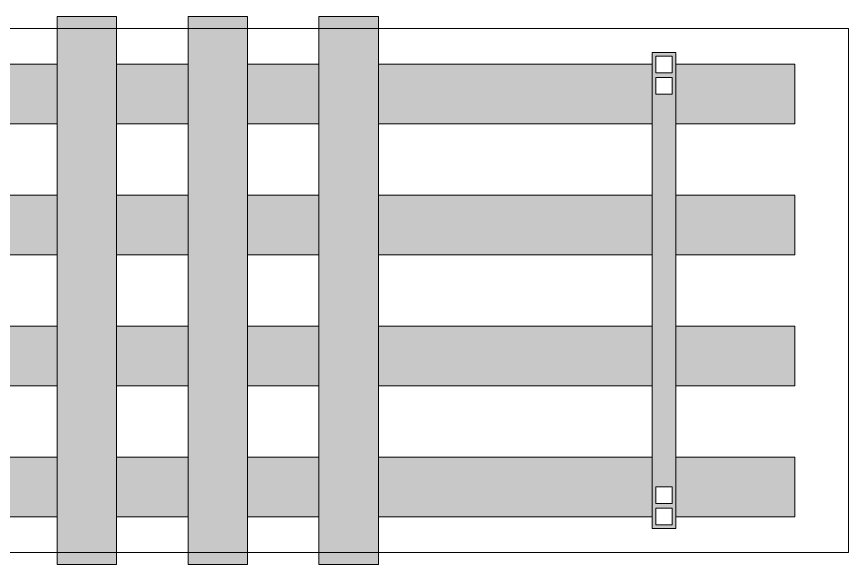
# Model space of a CAD drawing. Header units: metres. Extents: x 266 to 276.3, y 144.8 to 155.
# Drawn here: x 272.138 to 272.837, y 147.738 to 148.198 of the extents above; entities that cross this region are included whole.
import ezdxf

# ---------------------------------------------------------------- set-up
doc = ezdxf.new("R2010")
doc.units = ezdxf.units.M
doc.layers.add('mesa', color=7, linetype='Continuous', lineweight=9)
doc.layers.add('moveis', color=254, linetype='Continuous', lineweight=5)

# ---------------------------------------------------------------- blocks, each defined once
blk = doc.blocks.new('Aparador 1.50x0.45 Canela')
at = {"layer": 'mesa'}
h = blk.add_hatch(color=34, dxfattribs=at)
h.dxf.hatch_style = 1
h.set_gradient(color1=(161, 102, 79), color2=(65, 41, 32), one_color=1, tint=0.19, name='CURVED')
h.paths.add_polyline_path([(0.615, -0.45), (0.665, -0.45), (0.665, 0.01), (0.615, 0.01)])
h.paths.add_polyline_path([(0.505, -0.45), (0.555, -0.45), (0.555, 0.01), (0.505, 0.01)])
h.paths.add_polyline_path([(0.395, -0.45), (0.445, -0.45), (0.445, 0.01), (0.395, 0.01)])
h = blk.add_hatch(color=34, dxfattribs=at)
h.dxf.hatch_style = 1
h.set_gradient(color1=(65, 175, 74), one_color=1, tint=1)
h.paths.add_polyline_path([(0.145, -0.42), (0.165, -0.42), (0.165, -0.02), (0.145, -0.02)])
h.paths.add_polyline_path([(0.16189, -0.38498), (0.16189, -0.39893), (0.14811, -0.39893), (0.14811, -0.38498)], flags=16)
h.paths.add_polyline_path([(0.16189, -0.40273), (0.16189, -0.41668), (0.14811, -0.41668), (0.14811, -0.40273)], flags=16)
h.paths.add_polyline_path([(0.14811, -0.05502), (0.14811, -0.04107), (0.16189, -0.04107), (0.16189, -0.05502)], flags=16)
h.paths.add_polyline_path([(0.14811, -0.03727), (0.14811, -0.02332), (0.16189, -0.02332), (0.16189, -0.03727)], flags=16)
h = blk.add_hatch(color=34, dxfattribs=at)
h.dxf.hatch_style = 1
h.set_gradient(color1=(161, 102, 79), color2=(65, 41, 32), one_color=1, tint=0.19, name='CURVED')
h.paths.add_polyline_path([(0.045, -0.08), (0.145, -0.08), (0.145, -0.03), (0.045, -0.03)])
h = blk.add_hatch(color=34, dxfattribs=at)
h.dxf.hatch_style = 1
h.set_gradient(color1=(161, 102, 79), color2=(65, 41, 32), one_color=1, tint=0.19, name='CURVED')
h.paths.add_polyline_path([(0.165, -0.19), (0.395, -0.19), (0.395, -0.14), (0.165, -0.14)])
h.paths.add_polyline_path([(0.165, -0.08), (0.395, -0.08), (0.395, -0.03), (0.165, -0.03)])
h = blk.add_hatch(color=34, dxfattribs=at)
h.dxf.hatch_style = 1
h.set_gradient(color1=(161, 102, 79), color2=(3, 2, 2), one_color=1, tint=0.01, name='CYLINDER')
h.paths.add_polyline_path([(0.445, -0.41), (0.505, -0.41), (0.505, -0.36), (0.445, -0.36)])
h.paths.add_polyline_path([(0.445, -0.3), (0.505, -0.3), (0.505, -0.25), (0.445, -0.25)])
h.paths.add_polyline_path([(0.445, -0.19), (0.505, -0.19), (0.505, -0.14), (0.445, -0.14)])
h.paths.add_polyline_path([(0.445, -0.08), (0.505, -0.08), (0.505, -0.03), (0.445, -0.03)])
h = blk.add_hatch(color=34, dxfattribs=at)
h.dxf.hatch_style = 1
h.set_gradient(color1=(161, 102, 79), color2=(3, 2, 2), one_color=1, tint=0.01, name='CYLINDER')
h.paths.add_polyline_path([(0.665, -0.41), (0.725, -0.41), (0.725, -0.36), (0.665, -0.36)])
h.paths.add_polyline_path([(0.555, -0.41), (0.615, -0.41), (0.615, -0.36), (0.555, -0.36)])
h.paths.add_polyline_path([(0.555, -0.3), (0.615, -0.3), (0.615, -0.25), (0.555, -0.25)])
h.paths.add_polyline_path([(0.665, -0.3), (0.725, -0.3), (0.725, -0.25), (0.665, -0.25)])
h.paths.add_polyline_path([(0.665, -0.19), (0.725, -0.19), (0.725, -0.14), (0.665, -0.14)])
h.paths.add_polyline_path([(0.555, -0.19), (0.615, -0.19), (0.615, -0.14), (0.555, -0.14)])
h.paths.add_polyline_path([(0.555, -0.08), (0.615, -0.08), (0.615, -0.03), (0.555, -0.03)])
h.paths.add_polyline_path([(0.665, -0.08), (0.725, -0.08), (0.725, -0.03), (0.665, -0.03)])
h = blk.add_hatch(color=34, dxfattribs=at)
h.dxf.hatch_style = 1
h.set_gradient(color1=(161, 102, 79), color2=(65, 41, 32), one_color=1, tint=0.19, name='CURVED')
h.paths.add_polyline_path([(0.045, -0.41), (0.145, -0.41), (0.145, -0.36), (0.045, -0.36)])
h.paths.add_polyline_path([(0.045, -0.3), (0.145, -0.3), (0.145, -0.25), (0.045, -0.25)])
h.paths.add_polyline_path([(0.045, -0.19), (0.145, -0.19), (0.145, -0.14), (0.045, -0.14)])
h = blk.add_hatch(color=34, dxfattribs=at)
h.dxf.hatch_style = 1
h.set_gradient(color1=(161, 102, 79), color2=(65, 41, 32), one_color=1, tint=0.19, name='CURVED')
h.paths.add_polyline_path([(0.165, -0.41), (0.395, -0.41), (0.395, -0.36), (0.165, -0.36)])
h.paths.add_polyline_path([(0.165, -0.3), (0.395, -0.3), (0.395, -0.25), (0.165, -0.25)])
at = {"layer": 'mesa', "color": 34}
for points in [[(0.445, -0.45), (0.445, 0.01), (0.395, 0.01), (0.395, -0.45)], [(0.555, -0.45), (0.555, 0.01), (0.505, 0.01), (0.505, -0.45)], [(0.665, -0.45), (0.665, 0.01), (0.615, 0.01), (0.615, -0.45)], [(0.045, -0.03), (0.145, -0.03), (0.145, -0.08), (0.045, -0.08)], [(0.165, -0.03), (0.395, -0.03), (0.395, -0.08), (0.165, -0.08)], [(0.505, -0.03), (0.445, -0.03), (0.445, -0.08), (0.505, -0.08)], [(0.615, -0.03), (0.555, -0.03), (0.555, -0.08), (0.615, -0.08)], [(0.725, -0.03), (0.665, -0.03), (0.665, -0.08), (0.725, -0.08)], [(0.045, -0.14), (0.145, -0.14), (0.145, -0.19), (0.045, -0.19)], [(0.165, -0.14), (0.395, -0.14), (0.395, -0.19), (0.165, -0.19)], [(0.505, -0.14), (0.445, -0.14), (0.445, -0.19), (0.505, -0.19)], [(0.615, -0.14), (0.555, -0.14), (0.555, -0.19), (0.615, -0.19)], [(0.725, -0.14), (0.665, -0.14), (0.665, -0.19), (0.725, -0.19)], [(0.045, -0.25), (0.145, -0.25), (0.145, -0.3), (0.045, -0.3)], [(0.165, -0.25), (0.395, -0.25), (0.395, -0.3), (0.165, -0.3)], [(0.505, -0.25), (0.445, -0.25), (0.445, -0.3), (0.505, -0.3)], [(0.615, -0.25), (0.555, -0.25), (0.555, -0.3), (0.615, -0.3)], [(0.725, -0.25), (0.665, -0.25), (0.665, -0.3), (0.725, -0.3)], [(0.045, -0.36), (0.145, -0.36), (0.145, -0.41), (0.045, -0.41)], [(0.165, -0.36), (0.395, -0.36), (0.395, -0.41), (0.165, -0.41)], [(0.505, -0.36), (0.445, -0.36), (0.445, -0.41), (0.505, -0.41)], [(0.615, -0.36), (0.555, -0.36), (0.555, -0.41), (0.615, -0.41)], [(0.725, -0.36), (0.665, -0.36), (0.665, -0.41), (0.725, -0.41)]]:
    blk.add_lwpolyline(points, close=True, dxfattribs=at)
at = {"layer": 'mesa', "color": 3}
for points in [[(0.145, -0.02), (0.165, -0.02), (0.165, -0.42), (0.145, -0.42)], [(0.14811, -0.02332), (0.16189, -0.02332), (0.16189, -0.03727), (0.14811, -0.03727)], [(0.14811, -0.04107), (0.16189, -0.04107), (0.16189, -0.05502), (0.14811, -0.05502)], [(0.14811, -0.39893), (0.16189, -0.39893), (0.16189, -0.38498), (0.14811, -0.38498)], [(0.14811, -0.41668), (0.16189, -0.41668), (0.16189, -0.40273), (0.14811, -0.40273)]]:
    blk.add_lwpolyline(points, close=True, dxfattribs=at)
at = {"layer": 'moveis', "lineweight": 9}
blk.add_lwpolyline([(1.5, 0), (0, 0), (0, -0.44), (1.5, -0.44)], close=True, dxfattribs=at)

msp = doc.modelspace()

# ---------------------------------------------------------------- block references
at = {"layer": 'moveis', "rotation": 180}
msp.add_blockref('Aparador 1.50x0.45 Canela', (272.83709, 147.74795), dxfattribs=at)

doc.saveas('drawing.dxf')
